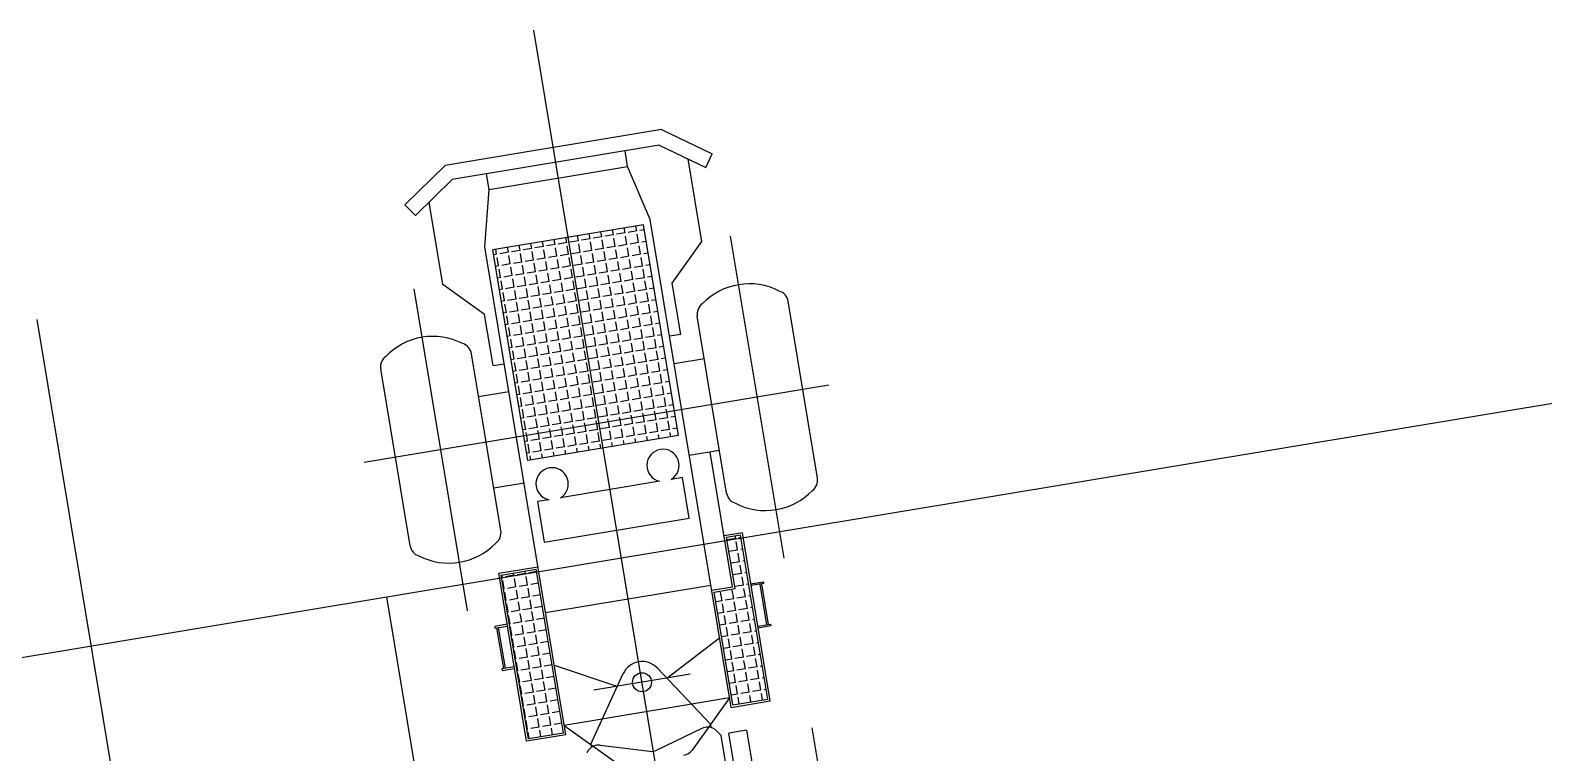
# Model space of a CAD drawing. Header units: millimetres. Extents: x -16232 to 52632, y -3739 to 20678.
# Drawn here: x 20314.3 to 20582.8, y 12157.4 to 12285.5 of the extents above; entities that cross this region are included whole.
import ezdxf

# ---------------------------------------------------------------- set-up
doc = ezdxf.new("R2010")
doc.units = ezdxf.units.MM
doc.header["$LTSCALE"] = 300
doc.header["$MEASUREMENT"] = 0
doc.layers.add('CINZA-8', color=8, linetype='Continuous')
pattern_1 = [(99.4254, (20411.419, 12094.9852), (-2.07096, -0.34379), [1.526765, -0.572537]), (189.4254, (20411.419, 12094.9852), (0.34379, -2.07096), [1.526765, -0.572537])]

msp = doc.modelspace()

# ---------------------------------------------------------------- hatches: boundary and pattern name
at = {"layer": 'CINZA-8'}
h = msp.add_hatch(dxfattribs=at)
h.set_pattern_fill('ANGLE', color=256, scale=7.633826, angle=99.42538, style=0)
h.set_pattern_definition(pattern_1)
h.paths.add_polyline_path([(20440.312, 12195.964), (20437.816, 12195.549), (20439.317, 12186.506), (20435.604, 12185.89), (20438.925, 12165.884), (20445.134, 12166.915)])
h = msp.add_hatch(dxfattribs=at)
h.set_pattern_fill('ANGLE', color=256, scale=7.633826, angle=99.42538, style=0)
h.set_pattern_definition(pattern_1)
h.paths.add_polyline_path([(20404.04, 12189.942), (20397.831, 12188.912), (20402.653, 12159.863), (20408.862, 12160.894)])

# ---------------------------------------------------------------- linework, layer by layer
for p, q in [((20465.85, 11910.645), (20403.617, 12285.537)), ((20426.267, 12267.945), (20387.865, 12261.57)), ((20426.267, 12267.945), (20435.287, 12263.628)), ((20425.871, 12265.172), (20389.136, 12259.074)), ((20420.265, 12261.384), (20419.804, 12264.165)), ((20425.871, 12265.172), (20434.134, 12261.218)), ((20433.456, 12248.05), (20431.022, 12262.707)), ((20434.134, 12261.218), (20435.287, 12263.628)), ((20387.865, 12261.57), (20380.723, 12254.57)), ((20395.665, 12257.3), (20395.203, 12260.081)), ((20395.665, 12257.3), (20420.265, 12261.384)), ((20424.245, 12251.984), (20420.265, 12261.384)), ((20389.136, 12259.074), (20382.594, 12252.662)), ((20394.936, 12247.118), (20395.665, 12257.3)), ((20382.594, 12252.662), (20380.723, 12254.57)), ((20387.49, 12240.419), (20385.057, 12255.077)), ((20438.611, 12165.445), (20424.245, 12251.984)), ((20423.062, 12251.044), (20396.359, 12246.611)), ((20413.589, 12248.564), (20413.442, 12249.447)), ((20415.66, 12248.907), (20415.513, 12249.791)), ((20417.731, 12249.251), (20416.225, 12249.001)), ((20417.731, 12249.251), (20417.584, 12250.134)), ((20419.802, 12249.595), (20418.296, 12249.345)), ((20419.802, 12249.595), (20419.655, 12250.478)), ((20421.873, 12249.939), (20420.367, 12249.689)), ((20421.873, 12249.939), (20421.726, 12250.822)), ((20422.216, 12247.868), (20421.966, 12249.374)), ((20423.209, 12250.161), (20422.437, 12250.033)), ((20429.271, 12213.638), (20423.062, 12251.044)), ((20409.301, 12160.58), (20394.936, 12247.118)), ((20402.569, 12209.205), (20396.359, 12246.611)), ((20397.021, 12245.813), (20396.875, 12246.696)), ((20399.092, 12246.157), (20398.945, 12247.04)), ((20401.163, 12246.501), (20399.657, 12246.251)), ((20401.163, 12246.501), (20401.016, 12247.384)), ((20403.234, 12246.845), (20401.728, 12246.595)), ((20403.234, 12246.845), (20403.087, 12247.728)), ((20405.305, 12247.189), (20403.799, 12246.938)), ((20405.305, 12247.189), (20405.158, 12248.072)), ((20405.649, 12245.118), (20405.399, 12246.624)), ((20407.376, 12247.532), (20405.87, 12247.282)), ((20407.376, 12247.532), (20407.229, 12248.415)), ((20407.72, 12245.461), (20407.47, 12246.968)), ((20409.447, 12247.876), (20407.941, 12247.626)), ((20409.447, 12247.876), (20409.3, 12248.759)), ((20409.791, 12245.805), (20409.541, 12247.311)), ((20411.518, 12248.22), (20410.012, 12247.97)), ((20411.518, 12248.22), (20411.371, 12249.103)), ((20411.862, 12246.149), (20411.612, 12247.655)), ((20413.589, 12248.564), (20412.083, 12248.314)), ((20413.933, 12246.493), (20412.426, 12246.243)), ((20413.933, 12246.493), (20413.683, 12247.999)), ((20415.66, 12248.907), (20414.154, 12248.657)), ((20416.004, 12246.837), (20414.497, 12246.586)), ((20416.004, 12246.837), (20415.754, 12248.343)), ((20418.075, 12247.18), (20416.568, 12246.93)), ((20418.075, 12247.18), (20417.825, 12248.686)), ((20418.418, 12245.109), (20418.168, 12246.615)), ((20420.145, 12247.524), (20418.639, 12247.274)), ((20420.145, 12247.524), (20419.895, 12249.03)), ((20420.489, 12245.453), (20420.239, 12246.959)), ((20422.216, 12247.868), (20420.71, 12247.618)), ((20422.56, 12245.797), (20422.31, 12247.303)), ((20423.552, 12248.09), (20422.781, 12247.962)), ((20428.173, 12240.656), (20433.456, 12248.05)), ((20448.024, 12191.903), (20438.542, 12249.02)), ((20397.021, 12245.813), (20396.506, 12245.728)), ((20397.365, 12243.742), (20397.115, 12245.249)), ((20399.092, 12246.157), (20397.586, 12245.907)), ((20399.436, 12244.086), (20397.93, 12243.836)), ((20399.436, 12244.086), (20399.186, 12245.592)), ((20401.507, 12244.43), (20400.001, 12244.18)), ((20401.507, 12244.43), (20401.257, 12245.936)), ((20401.851, 12242.359), (20401.601, 12243.865)), ((20403.578, 12244.774), (20402.072, 12244.524)), ((20403.578, 12244.774), (20403.328, 12246.28)), ((20403.922, 12242.703), (20403.672, 12244.209)), ((20405.649, 12245.118), (20404.143, 12244.868)), ((20405.993, 12243.047), (20405.743, 12244.553)), ((20407.72, 12245.461), (20406.214, 12245.211)), ((20408.064, 12243.39), (20407.813, 12244.897)), ((20409.791, 12245.805), (20408.285, 12245.555)), ((20410.134, 12243.734), (20409.884, 12245.24)), ((20411.862, 12246.149), (20410.355, 12245.899)), ((20412.205, 12244.078), (20410.699, 12243.828)), ((20412.205, 12244.078), (20411.955, 12245.584)), ((20414.276, 12244.422), (20412.77, 12244.172)), ((20414.276, 12244.422), (20414.026, 12245.928)), ((20414.62, 12242.351), (20414.37, 12243.857)), ((20416.347, 12244.766), (20414.841, 12244.516)), ((20416.347, 12244.766), (20416.097, 12246.272)), ((20416.691, 12242.695), (20416.441, 12244.201)), ((20418.418, 12245.109), (20416.912, 12244.859)), ((20418.762, 12243.038), (20418.512, 12244.545)), ((20420.489, 12245.453), (20418.983, 12245.203)), ((20420.833, 12243.382), (20420.583, 12244.888)), ((20422.56, 12245.797), (20421.054, 12245.547)), ((20422.904, 12243.726), (20422.654, 12245.232)), ((20423.896, 12246.019), (20423.125, 12245.891)), ((20424.24, 12243.948), (20423.469, 12243.82)), ((20397.365, 12243.742), (20396.85, 12243.657)), ((20397.709, 12241.671), (20397.193, 12241.586)), ((20397.709, 12241.671), (20397.459, 12243.178)), ((20399.78, 12242.015), (20398.274, 12241.765)), ((20399.78, 12242.015), (20399.53, 12243.521)), ((20400.123, 12239.944), (20399.873, 12241.45)), ((20401.851, 12242.359), (20400.344, 12242.109)), ((20402.194, 12240.288), (20401.944, 12241.794)), ((20403.922, 12242.703), (20402.415, 12242.453)), ((20404.265, 12240.632), (20404.015, 12242.138)), ((20405.993, 12243.047), (20404.486, 12242.797)), ((20406.336, 12240.976), (20406.086, 12242.482)), ((20408.064, 12243.39), (20406.557, 12243.14)), ((20408.407, 12241.319), (20406.901, 12241.069)), ((20408.407, 12241.319), (20408.157, 12242.826)), ((20410.134, 12243.734), (20408.628, 12243.484)), ((20410.478, 12241.663), (20408.972, 12241.413)), ((20410.478, 12241.663), (20410.228, 12243.169)), ((20412.549, 12242.007), (20411.043, 12241.757)), ((20412.549, 12242.007), (20412.299, 12243.513)), ((20412.893, 12239.936), (20412.643, 12241.442)), ((20414.62, 12242.351), (20413.114, 12242.101)), ((20414.964, 12240.28), (20414.714, 12241.786)), ((20416.691, 12242.695), (20415.185, 12242.445)), ((20417.035, 12240.624), (20416.785, 12242.13)), ((20418.762, 12243.038), (20417.256, 12242.788)), ((20419.106, 12240.967), (20418.856, 12242.474)), ((20420.833, 12243.382), (20419.327, 12243.132)), ((20421.177, 12241.311), (20419.671, 12241.061)), ((20421.177, 12241.311), (20420.927, 12242.817)), ((20422.904, 12243.726), (20421.398, 12243.476)), ((20423.248, 12241.655), (20421.742, 12241.405)), ((20423.248, 12241.655), (20422.998, 12243.161)), ((20424.584, 12241.877), (20423.813, 12241.749)), ((20391.845, 12182.576), (20382.363, 12239.694)), ((20394.879, 12235.129), (20387.49, 12240.419)), ((20398.052, 12239.6), (20397.537, 12239.515)), ((20398.052, 12239.6), (20397.802, 12241.107)), ((20398.396, 12237.53), (20398.146, 12239.036)), ((20400.123, 12239.944), (20398.617, 12239.694)), ((20400.467, 12237.873), (20400.217, 12239.379)), ((20402.194, 12240.288), (20400.688, 12240.038)), ((20402.538, 12238.217), (20402.288, 12239.723)), ((20404.265, 12240.632), (20402.759, 12240.382)), ((20404.609, 12238.561), (20403.103, 12238.311)), ((20404.609, 12238.561), (20404.359, 12240.067)), ((20406.336, 12240.976), (20404.83, 12240.726)), ((20406.68, 12238.905), (20405.174, 12238.655)), ((20406.68, 12238.905), (20406.43, 12240.411)), ((20408.751, 12239.248), (20407.245, 12238.998)), ((20408.751, 12239.248), (20408.501, 12240.755)), ((20409.095, 12237.178), (20408.845, 12238.684)), ((20410.822, 12239.592), (20409.316, 12239.342)), ((20410.822, 12239.592), (20410.572, 12241.098)), ((20411.166, 12237.521), (20410.916, 12239.027)), ((20412.893, 12239.936), (20411.387, 12239.686)), ((20413.237, 12237.865), (20412.987, 12239.371)), ((20414.964, 12240.28), (20413.458, 12240.03)), ((20415.308, 12238.209), (20415.058, 12239.715)), ((20417.035, 12240.624), (20415.529, 12240.374)), ((20417.379, 12238.553), (20415.873, 12238.303)), ((20417.379, 12238.553), (20417.129, 12240.059)), ((20419.106, 12240.967), (20417.6, 12240.717)), ((20419.45, 12238.896), (20417.944, 12238.646)), ((20419.45, 12238.896), (20419.2, 12240.403)), ((20421.521, 12239.24), (20420.014, 12238.99)), ((20421.521, 12239.24), (20421.271, 12240.746)), ((20421.864, 12237.169), (20421.614, 12238.675)), ((20423.592, 12239.584), (20422.085, 12239.334)), ((20423.592, 12239.584), (20423.342, 12241.09)), ((20423.935, 12237.513), (20423.685, 12239.019)), ((20424.927, 12239.806), (20424.156, 12239.678)), ((20429.678, 12231.59), (20428.173, 12240.656)), ((20398.396, 12237.53), (20397.881, 12237.444)), ((20398.74, 12235.459), (20398.49, 12236.965)), ((20400.467, 12237.873), (20398.961, 12237.623)), ((20400.811, 12235.802), (20399.305, 12235.552)), ((20400.811, 12235.802), (20400.561, 12237.309)), ((20402.538, 12238.217), (20401.032, 12237.967)), ((20402.882, 12236.146), (20401.376, 12235.896)), ((20402.882, 12236.146), (20402.632, 12237.652)), ((20404.953, 12236.49), (20403.447, 12236.24)), ((20404.953, 12236.49), (20404.703, 12237.996)), ((20405.297, 12234.419), (20405.047, 12235.925)), ((20407.024, 12236.834), (20405.518, 12236.584)), ((20407.024, 12236.834), (20406.774, 12238.34)), ((20407.368, 12234.763), (20407.118, 12236.269)), ((20409.095, 12237.178), (20407.589, 12236.927)), ((20409.439, 12235.107), (20409.189, 12236.613)), ((20411.166, 12237.521), (20409.66, 12237.271)), ((20411.51, 12235.45), (20411.26, 12236.956)), ((20413.237, 12237.865), (20411.731, 12237.615)), ((20413.581, 12235.794), (20412.074, 12235.544)), ((20413.581, 12235.794), (20413.331, 12237.3)), ((20415.308, 12238.209), (20413.802, 12237.959)), ((20415.652, 12236.138), (20414.145, 12235.888)), ((20415.652, 12236.138), (20415.402, 12237.644)), ((20417.723, 12236.482), (20416.216, 12236.232)), ((20417.723, 12236.482), (20417.472, 12237.988)), ((20418.066, 12234.411), (20417.816, 12235.917)), ((20419.793, 12236.825), (20418.287, 12236.575)), ((20419.793, 12236.825), (20419.543, 12238.332)), ((20420.137, 12234.755), (20419.887, 12236.261)), ((20421.864, 12237.169), (20420.358, 12236.919)), ((20422.208, 12235.098), (20421.958, 12236.604)), ((20423.935, 12237.513), (20422.429, 12237.263)), ((20424.279, 12235.442), (20424.029, 12236.948)), ((20425.271, 12237.735), (20424.5, 12237.607)), ((20453.944, 12206.118), (20448.738, 12237.481)), ((20390.75, 11780.823), (20315.486, 12234.211)), ((20396.384, 12226.063), (20394.879, 12235.129)), ((20398.74, 12235.459), (20398.225, 12235.373)), ((20399.084, 12233.388), (20398.569, 12233.302)), ((20399.084, 12233.388), (20398.834, 12234.894)), ((20401.155, 12233.731), (20399.649, 12233.481)), ((20401.155, 12233.731), (20400.905, 12235.238)), ((20401.499, 12231.66), (20401.249, 12233.167)), ((20403.226, 12234.075), (20401.72, 12233.825)), ((20403.226, 12234.075), (20402.976, 12235.581)), ((20403.57, 12232.004), (20403.32, 12233.51)), ((20405.297, 12234.419), (20403.791, 12234.169)), ((20405.641, 12232.348), (20405.391, 12233.854)), ((20407.368, 12234.763), (20405.862, 12234.513)), ((20407.711, 12232.692), (20407.461, 12234.198)), ((20409.439, 12235.107), (20407.933, 12234.857)), ((20409.782, 12233.036), (20409.532, 12234.542)), ((20411.51, 12235.45), (20410.003, 12235.2)), ((20411.853, 12233.379), (20410.347, 12233.129)), ((20411.853, 12233.379), (20411.603, 12234.886)), ((20413.924, 12233.723), (20412.418, 12233.473)), ((20413.924, 12233.723), (20413.674, 12235.229)), ((20414.268, 12231.652), (20414.018, 12233.158)), ((20415.995, 12234.067), (20414.489, 12233.817)), ((20415.995, 12234.067), (20415.745, 12235.573)), ((20416.339, 12231.996), (20416.089, 12233.502)), ((20418.066, 12234.411), (20416.56, 12234.161)), ((20418.41, 12232.34), (20418.16, 12233.846)), ((20420.137, 12234.755), (20418.631, 12234.504)), ((20420.481, 12232.684), (20420.231, 12234.19)), ((20422.208, 12235.098), (20420.702, 12234.848)), ((20422.552, 12233.027), (20422.302, 12234.534)), ((20424.279, 12235.442), (20422.773, 12235.192)), ((20424.623, 12233.371), (20423.117, 12233.121)), ((20424.623, 12233.371), (20424.373, 12234.877)), ((20425.615, 12235.664), (20424.844, 12235.536)), ((20425.959, 12233.593), (20425.188, 12233.465)), ((20437.829, 12203.442), (20432.622, 12234.805)), ((20399.428, 12231.317), (20398.912, 12231.231)), ((20399.428, 12231.317), (20399.178, 12232.823)), ((20399.771, 12229.246), (20399.521, 12230.752)), ((20401.499, 12231.66), (20399.992, 12231.41)), ((20401.842, 12229.589), (20401.592, 12231.096)), ((20403.57, 12232.004), (20402.063, 12231.754)), ((20403.913, 12229.933), (20403.663, 12231.439)), ((20405.641, 12232.348), (20404.134, 12232.098)), ((20405.984, 12230.277), (20405.734, 12231.783)), ((20407.711, 12232.692), (20406.205, 12232.442)), ((20408.055, 12230.621), (20406.549, 12230.371)), ((20408.055, 12230.621), (20407.805, 12232.127)), ((20409.782, 12233.036), (20408.276, 12232.786)), ((20410.126, 12230.965), (20408.62, 12230.715)), ((20410.126, 12230.965), (20409.876, 12232.471)), ((20410.47, 12228.894), (20410.22, 12230.4)), ((20412.197, 12231.308), (20410.691, 12231.058)), ((20412.197, 12231.308), (20411.947, 12232.815)), ((20412.541, 12229.237), (20412.291, 12230.744)), ((20414.268, 12231.652), (20412.762, 12231.402)), ((20414.612, 12229.581), (20414.362, 12231.087)), ((20416.339, 12231.996), (20414.833, 12231.746)), ((20416.683, 12229.925), (20416.433, 12231.431)), ((20418.41, 12232.34), (20416.904, 12232.09)), ((20418.754, 12230.269), (20418.504, 12231.775)), ((20420.481, 12232.684), (20418.975, 12232.434)), ((20420.825, 12230.613), (20419.319, 12230.363)), ((20420.825, 12230.613), (20420.575, 12232.119)), ((20422.552, 12233.027), (20421.046, 12232.777)), ((20422.896, 12230.956), (20421.39, 12230.706)), ((20422.896, 12230.956), (20422.646, 12232.463)), ((20423.24, 12228.885), (20422.99, 12230.392)), ((20424.967, 12231.3), (20423.461, 12231.05)), ((20424.967, 12231.3), (20424.717, 12232.806)), ((20425.311, 12229.229), (20425.061, 12230.735)), ((20426.303, 12231.522), (20425.532, 12231.394)), ((20429.678, 12231.59), (20427.686, 12231.259)), ((20397.765, 12196.792), (20392.558, 12228.155)), ((20399.771, 12229.246), (20399.256, 12229.16)), ((20400.115, 12227.175), (20399.865, 12228.681)), ((20401.842, 12229.589), (20400.336, 12229.339)), ((20402.186, 12227.519), (20401.936, 12229.025)), ((20403.913, 12229.933), (20402.407, 12229.683)), ((20404.257, 12227.862), (20402.751, 12227.612)), ((20404.257, 12227.862), (20404.007, 12229.368)), ((20405.984, 12230.277), (20404.478, 12230.027)), ((20406.328, 12228.206), (20404.822, 12227.956)), ((20406.328, 12228.206), (20406.078, 12229.712)), ((20408.399, 12228.55), (20406.893, 12228.3)), ((20408.399, 12228.55), (20408.149, 12230.056)), ((20408.743, 12226.479), (20408.493, 12227.985)), ((20410.47, 12228.894), (20408.964, 12228.644)), ((20410.814, 12226.823), (20410.564, 12228.329)), ((20412.541, 12229.237), (20411.035, 12228.987)), ((20412.885, 12227.166), (20412.635, 12228.673)), ((20414.612, 12229.581), (20413.106, 12229.331)), ((20414.956, 12227.51), (20414.706, 12229.016)), ((20416.683, 12229.925), (20415.177, 12229.675)), ((20417.027, 12227.854), (20415.521, 12227.604)), ((20417.027, 12227.854), (20416.777, 12229.36)), ((20418.754, 12230.269), (20417.248, 12230.019)), ((20419.098, 12228.198), (20417.592, 12227.948)), ((20419.098, 12228.198), (20418.848, 12229.704)), ((20421.169, 12228.542), (20419.662, 12228.292)), ((20421.169, 12228.542), (20420.919, 12230.048)), ((20421.512, 12226.471), (20421.262, 12227.977)), ((20423.24, 12228.885), (20421.733, 12228.635)), ((20423.583, 12226.814), (20423.333, 12228.321)), ((20425.311, 12229.229), (20423.804, 12228.979)), ((20425.654, 12227.158), (20425.404, 12228.664)), ((20426.646, 12229.451), (20425.875, 12229.323)), ((20187.052, 12153.434), (20624.518, 12226.055)), ((20381.649, 12194.116), (20376.443, 12225.479)), ((20396.384, 12226.063), (20398.376, 12226.394)), ((20400.115, 12227.175), (20399.6, 12227.089)), ((20400.459, 12225.104), (20399.944, 12225.018)), ((20400.459, 12225.104), (20400.209, 12226.61)), ((20402.186, 12227.519), (20400.68, 12227.268)), ((20402.53, 12225.448), (20401.024, 12225.198)), ((20402.53, 12225.448), (20402.28, 12226.954)), ((20404.601, 12225.791), (20403.095, 12225.541)), ((20404.601, 12225.791), (20404.351, 12227.297)), ((20404.945, 12223.72), (20404.695, 12225.227)), ((20406.672, 12226.135), (20405.166, 12225.885)), ((20406.672, 12226.135), (20406.422, 12227.641)), ((20407.016, 12224.064), (20406.766, 12225.57)), ((20408.743, 12226.479), (20407.237, 12226.229)), ((20409.087, 12224.408), (20408.837, 12225.914)), ((20410.814, 12226.823), (20409.308, 12226.573)), ((20411.158, 12224.752), (20410.908, 12226.258)), ((20412.885, 12227.166), (20411.379, 12226.916)), ((20413.229, 12225.096), (20411.722, 12224.846)), ((20413.229, 12225.096), (20412.979, 12226.602)), ((20414.956, 12227.51), (20413.45, 12227.26)), ((20415.3, 12225.439), (20413.793, 12225.189)), ((20415.3, 12225.439), (20415.05, 12226.945)), ((20417.37, 12225.783), (20415.864, 12225.533)), ((20417.37, 12225.783), (20417.12, 12227.289)), ((20417.714, 12223.712), (20417.464, 12225.218)), ((20419.441, 12226.127), (20417.935, 12225.877)), ((20419.441, 12226.127), (20419.191, 12227.633)), ((20419.785, 12224.056), (20419.535, 12225.562)), ((20421.512, 12226.471), (20420.006, 12226.221)), ((20421.856, 12224.4), (20421.606, 12225.906)), ((20423.583, 12226.814), (20422.077, 12226.564)), ((20423.927, 12224.744), (20423.677, 12226.25)), ((20425.654, 12227.158), (20424.148, 12226.908)), ((20425.998, 12225.087), (20424.492, 12224.837)), ((20425.998, 12225.087), (20425.748, 12226.593)), ((20426.99, 12227.38), (20426.219, 12227.252)), ((20427.334, 12225.309), (20426.563, 12225.181)), ((20433.878, 12227.239), (20428.501, 12226.346)), ((20455.952, 12222.564), (20373.536, 12208.883)), ((20400.803, 12223.033), (20400.288, 12222.947)), ((20400.803, 12223.033), (20400.553, 12224.539)), ((20401.147, 12220.962), (20400.897, 12222.468)), ((20402.874, 12223.377), (20401.368, 12223.127)), ((20402.874, 12223.377), (20402.624, 12224.883)), ((20403.218, 12221.306), (20402.968, 12222.812)), ((20404.945, 12223.72), (20403.439, 12223.47)), ((20405.289, 12221.649), (20405.038, 12223.156)), ((20407.016, 12224.064), (20405.51, 12223.814)), ((20407.359, 12221.993), (20407.109, 12223.499)), ((20409.087, 12224.408), (20407.58, 12224.158)), ((20409.43, 12222.337), (20407.924, 12222.087)), ((20409.43, 12222.337), (20409.18, 12223.843)), ((20411.158, 12224.752), (20409.651, 12224.502)), ((20411.501, 12222.681), (20409.995, 12222.431)), ((20411.501, 12222.681), (20411.251, 12224.187)), ((20413.572, 12223.025), (20412.066, 12222.775)), ((20413.572, 12223.025), (20413.322, 12224.531)), ((20413.916, 12220.954), (20413.666, 12222.46)), ((20415.643, 12223.368), (20414.137, 12223.118)), ((20415.643, 12223.368), (20415.393, 12224.875)), ((20415.987, 12221.297), (20415.737, 12222.804)), ((20417.714, 12223.712), (20416.208, 12223.462)), ((20418.058, 12221.641), (20417.808, 12223.147)), ((20419.785, 12224.056), (20418.279, 12223.806)), ((20420.129, 12221.985), (20419.879, 12223.491)), ((20421.856, 12224.4), (20420.35, 12224.15)), ((20422.2, 12222.329), (20420.694, 12222.079)), ((20422.2, 12222.329), (20421.95, 12223.835)), ((20423.927, 12224.744), (20422.421, 12224.493)), ((20424.271, 12222.673), (20422.765, 12222.423)), ((20424.271, 12222.673), (20424.021, 12224.179)), ((20426.342, 12223.016), (20424.836, 12222.766)), ((20426.342, 12223.016), (20426.092, 12224.522)), ((20426.686, 12220.945), (20426.436, 12222.452)), ((20427.678, 12223.238), (20426.907, 12223.11)), ((20393.815, 12220.588), (20399.192, 12221.481)), ((20401.147, 12220.962), (20400.631, 12220.876)), ((20401.49, 12218.891), (20401.24, 12220.397)), ((20403.218, 12221.306), (20401.711, 12221.056)), ((20403.561, 12219.235), (20403.311, 12220.741)), ((20405.289, 12221.649), (20403.782, 12221.399)), ((20405.632, 12219.578), (20405.382, 12221.085)), ((20407.359, 12221.993), (20405.853, 12221.743)), ((20407.703, 12219.922), (20406.197, 12219.672)), ((20407.703, 12219.922), (20407.453, 12221.428)), ((20409.774, 12220.266), (20408.268, 12220.016)), ((20409.774, 12220.266), (20409.524, 12221.772)), ((20410.118, 12218.195), (20409.868, 12219.701)), ((20411.845, 12220.61), (20410.339, 12220.36)), ((20411.845, 12220.61), (20411.595, 12222.116)), ((20412.189, 12218.539), (20411.939, 12220.045)), ((20413.916, 12220.954), (20412.41, 12220.704)), ((20414.26, 12218.883), (20414.01, 12220.389)), ((20415.987, 12221.297), (20414.481, 12221.047)), ((20416.331, 12219.226), (20416.081, 12220.733)), ((20418.058, 12221.641), (20416.552, 12221.391)), ((20418.402, 12219.57), (20418.152, 12221.076)), ((20420.129, 12221.985), (20418.623, 12221.735)), ((20420.473, 12219.914), (20418.967, 12219.664)), ((20420.473, 12219.914), (20420.223, 12221.42)), ((20422.544, 12220.258), (20421.038, 12220.008)), ((20422.544, 12220.258), (20422.294, 12221.764)), ((20422.888, 12218.187), (20422.638, 12219.693)), ((20424.615, 12220.602), (20423.109, 12220.352)), ((20424.615, 12220.602), (20424.365, 12222.108)), ((20424.959, 12218.531), (20424.708, 12220.037)), ((20426.686, 12220.945), (20425.18, 12220.695)), ((20427.029, 12218.874), (20426.779, 12220.381)), ((20428.022, 12221.167), (20427.251, 12221.039)), ((20401.49, 12218.891), (20400.975, 12218.805)), ((20401.834, 12216.82), (20401.584, 12218.326)), ((20403.561, 12219.235), (20402.055, 12218.985)), ((20403.905, 12217.164), (20402.399, 12216.914)), ((20403.905, 12217.164), (20403.655, 12218.67)), ((20405.632, 12219.578), (20404.126, 12219.328)), ((20405.976, 12217.507), (20404.47, 12217.257)), ((20405.976, 12217.507), (20405.726, 12219.014)), ((20408.047, 12217.851), (20406.541, 12217.601)), ((20408.047, 12217.851), (20407.797, 12219.357)), ((20408.391, 12215.78), (20408.141, 12217.286)), ((20410.118, 12218.195), (20408.612, 12217.945)), ((20410.462, 12216.124), (20410.212, 12217.63)), ((20412.189, 12218.539), (20410.683, 12218.289)), ((20412.533, 12216.468), (20412.283, 12217.974)), ((20414.26, 12218.883), (20412.754, 12218.633)), ((20414.604, 12216.812), (20414.354, 12218.318)), ((20416.331, 12219.226), (20414.825, 12218.976)), ((20416.675, 12217.155), (20415.169, 12216.905)), ((20416.675, 12217.155), (20416.425, 12218.662)), ((20418.402, 12219.57), (20416.896, 12219.32)), ((20418.746, 12217.499), (20417.239, 12217.249)), ((20418.746, 12217.499), (20418.496, 12219.005)), ((20420.817, 12217.843), (20419.31, 12217.593)), ((20420.817, 12217.843), (20420.567, 12219.349)), ((20420.996, 12216.762), (20420.91, 12217.278)), ((20422.888, 12218.187), (20421.381, 12217.937)), ((20423.067, 12217.105), (20422.981, 12217.622)), ((20423.231, 12216.116), (20423.067, 12217.105)), ((20424.959, 12218.531), (20423.452, 12218.281)), ((20425.138, 12217.449), (20425.052, 12217.966)), ((20425.302, 12216.46), (20425.138, 12217.449)), ((20427.029, 12218.874), (20425.523, 12218.624)), ((20427.209, 12217.793), (20427.123, 12218.31)), ((20427.373, 12216.803), (20427.209, 12217.793)), ((20428.365, 12219.096), (20427.594, 12218.968)), ((20428.709, 12217.025), (20427.938, 12216.897)), ((20401.834, 12216.82), (20401.319, 12216.734)), ((20402.178, 12214.749), (20401.663, 12214.663)), ((20402.178, 12214.749), (20401.928, 12216.255)), ((20404.249, 12215.093), (20402.743, 12214.843)), ((20404.249, 12215.093), (20403.999, 12216.599)), ((20404.428, 12214.011), (20404.343, 12214.528)), ((20406.32, 12215.437), (20404.814, 12215.187)), ((20406.32, 12215.437), (20406.07, 12216.943)), ((20406.499, 12214.355), (20406.414, 12214.872)), ((20406.664, 12213.366), (20406.499, 12214.355)), ((20408.391, 12215.78), (20406.885, 12215.53)), ((20408.57, 12214.699), (20408.485, 12215.216)), ((20408.735, 12213.709), (20408.57, 12214.699)), ((20410.462, 12216.124), (20408.956, 12215.874)), ((20410.641, 12215.043), (20410.556, 12215.559)), ((20410.806, 12214.053), (20410.641, 12215.043)), ((20412.533, 12216.468), (20411.027, 12216.218)), ((20412.877, 12214.397), (20411.37, 12214.147)), ((20412.712, 12215.387), (20412.627, 12215.903)), ((20412.877, 12214.397), (20412.712, 12215.387)), ((20414.604, 12216.812), (20413.098, 12216.562)), ((20414.948, 12214.741), (20413.441, 12214.491)), ((20414.783, 12215.73), (20414.697, 12216.247)), ((20414.948, 12214.741), (20414.783, 12215.73)), ((20417.018, 12215.085), (20415.512, 12214.834)), ((20416.854, 12216.074), (20416.768, 12216.591)), ((20417.018, 12215.085), (20416.854, 12216.074)), ((20417.362, 12213.014), (20417.112, 12214.52)), ((20419.089, 12215.428), (20417.583, 12215.178)), ((20418.925, 12216.418), (20418.839, 12216.934)), ((20419.089, 12215.428), (20418.925, 12216.418)), ((20419.433, 12213.357), (20419.183, 12214.863)), ((20421.16, 12215.772), (20419.654, 12215.522)), ((20421.16, 12215.772), (20420.996, 12216.762)), ((20421.504, 12213.701), (20421.254, 12215.207)), ((20423.231, 12216.116), (20421.725, 12215.866)), ((20423.575, 12214.045), (20423.325, 12215.551)), ((20425.302, 12216.46), (20423.796, 12216.21)), ((20425.646, 12214.389), (20424.14, 12214.139)), ((20425.646, 12214.389), (20425.396, 12215.895)), ((20427.373, 12216.803), (20425.867, 12216.553)), ((20427.717, 12214.732), (20426.211, 12214.482)), ((20427.717, 12214.732), (20427.467, 12216.239)), ((20429.053, 12214.954), (20428.282, 12214.826)), ((20402.522, 12212.678), (20402.006, 12212.592)), ((20402.357, 12213.668), (20402.272, 12214.184)), ((20402.522, 12212.678), (20402.357, 12213.668)), ((20429.271, 12213.638), (20402.569, 12209.205)), ((20402.866, 12210.607), (20402.616, 12212.113)), ((20404.593, 12213.022), (20403.087, 12212.772)), ((20404.593, 12213.022), (20404.428, 12214.011)), ((20404.936, 12210.951), (20404.686, 12212.457)), ((20406.664, 12213.366), (20405.158, 12213.116)), ((20407.007, 12211.295), (20406.757, 12212.801)), ((20408.735, 12213.709), (20407.228, 12213.459)), ((20409.078, 12211.638), (20407.572, 12211.388)), ((20409.078, 12211.638), (20408.828, 12213.145)), ((20410.806, 12214.053), (20409.299, 12213.803)), ((20411.149, 12211.982), (20409.643, 12211.732)), ((20411.149, 12211.982), (20410.899, 12213.488)), ((20413.22, 12212.326), (20411.714, 12212.076)), ((20413.22, 12212.326), (20412.97, 12213.832)), ((20413.439, 12211.01), (20413.314, 12211.761)), ((20415.291, 12212.67), (20413.785, 12212.42)), ((20415.291, 12212.67), (20415.041, 12214.176)), ((20415.51, 12211.354), (20415.385, 12212.105)), ((20417.362, 12213.014), (20415.856, 12212.764)), ((20417.581, 12211.697), (20417.456, 12212.449)), ((20419.433, 12213.357), (20417.927, 12213.107)), ((20419.652, 12212.041), (20419.527, 12212.793)), ((20421.504, 12213.701), (20419.998, 12213.451)), ((20421.723, 12212.385), (20421.598, 12213.136)), ((20423.575, 12214.045), (20422.069, 12213.795)), ((20423.794, 12212.729), (20423.669, 12213.48)), ((20425.865, 12213.073), (20425.74, 12213.824)), ((20427.936, 12213.416), (20427.811, 12214.168)), ((20402.866, 12210.607), (20402.35, 12210.521)), ((20403.084, 12209.291), (20402.959, 12210.042)), ((20404.936, 12210.951), (20403.43, 12210.701)), ((20405.155, 12209.635), (20405.03, 12210.386)), ((20407.007, 12211.295), (20405.501, 12211.045)), ((20407.226, 12209.978), (20407.101, 12210.73)), ((20409.297, 12210.322), (20409.172, 12211.074)), ((20411.368, 12210.666), (20411.243, 12211.417)), ((20436.573, 12211.009), (20431.195, 12210.116)), ((20438.878, 12186.82), (20434.908, 12210.732)), ((20430.007, 12206.216), (20428.013, 12205.885)), ((20431.205, 12198.994), (20430.007, 12206.216)), ((20396.509, 12204.358), (20401.886, 12205.25)), ((20425.948, 12205.542), (20408.33, 12202.617)), ((20406.265, 12202.274), (20404.271, 12201.943)), ((20404.271, 12201.943), (20405.47, 12194.722)), ((20405.47, 12194.722), (20431.205, 12198.994)), ((20440.626, 12196.403), (20437.377, 12195.863)), ((20440.312, 12195.964), (20437.816, 12195.549)), ((20439.317, 12186.506), (20437.816, 12195.549)), ((20445.134, 12166.915), (20440.312, 12195.964)), ((20445.573, 12166.601), (20440.626, 12196.403)), ((20397.392, 12189.226), (20404.354, 12190.382)), ((20402.339, 12159.424), (20397.392, 12189.226)), ((20397.831, 12188.912), (20404.04, 12189.942)), ((20402.653, 12159.863), (20397.831, 12188.912)), ((20408.862, 12160.894), (20404.04, 12189.942)), ((20442.127, 12187.359), (20444.347, 12187.728)), ((20444.399, 12187.414), (20442.179, 12187.046)), ((20444.347, 12187.728), (20444.399, 12187.414)), ((20377.493, 12185.048), (20405.735, 12014.922)), ((20405.704, 12182.251), (20435.013, 12187.116)), ((20435.165, 12186.204), (20438.878, 12186.82)), ((20435.604, 12185.89), (20439.317, 12186.506)), ((20438.925, 12165.884), (20435.604, 12185.89)), ((20444.951, 12180.09), (20443.753, 12187.307)), ((20445.252, 12180.14), (20444.054, 12187.357)), ((20398.893, 12180.182), (20396.673, 12179.814)), ((20396.673, 12179.814), (20396.725, 12179.5)), ((20396.725, 12179.5), (20398.945, 12179.869)), ((20398.269, 12172.34), (20397.071, 12179.558)), ((20398.57, 12172.39), (20397.372, 12179.608)), ((20443.377, 12179.829), (20445.597, 12180.197)), ((20445.65, 12179.884), (20443.429, 12179.515)), ((20445.597, 12180.197), (20445.65, 12179.884)), ((20427.202, 12170.619), (20436.566, 12177.762)), ((20400.143, 12172.652), (20397.923, 12172.283)), ((20397.923, 12172.283), (20397.975, 12171.97)), ((20397.975, 12171.97), (20400.195, 12172.338)), ((20418.426, 12169.162), (20407.257, 12172.897)), ((20413.739, 12158.92), (20419.462, 12171.425)), ((20431.342, 12171.307), (20414.286, 12168.475)), ((20434.948, 12162.441), (20425.491, 12172.426)), ((20438.336, 12167.104), (20409.026, 12162.238)), ((20438.336, 12167.104), (20431.727, 12157.864)), ((20438.611, 12165.445), (20445.573, 12166.601)), ((20438.925, 12165.884), (20445.134, 12166.915)), ((20409.301, 12160.58), (20402.339, 12159.424)), ((20408.862, 12160.894), (20402.653, 12159.863)), ((20409.026, 12162.238), (20418.266, 12155.63)), ((20433.441, 12161.713), (20425.464, 12157.862)), ((20434.948, 12162.441), (20435.045, 12161.858)), ((20436.858, 12160.424), (20436.099, 12161.225)), ((20441.375, 12161.395), (20438.191, 12160.867)), ((20450.488, 12086.787), (20438.191, 12160.867)), ((20441.375, 12161.395), (20453.838, 12086.317)), ((20462.504, 12104.678), (20453.022, 12161.796)), ((20413.739, 12158.92), (20413.835, 12158.338)), ((20415.4, 12158.718), (20424.193, 12157.651)), ((20440.463, 12138.704), (20436.858, 12160.424))]:
    msp.add_line(p, q, dxfattribs=at)
msp.add_circle((20422.814, 12169.891), 1.681, dxfattribs=at)
for centre, radius, start, end in [((20441.874, 12228.95), 11.618, 62.83362, 136.01716), ((20446.479, 12237.106), 2.29, 9.42539, 72.2072), ((20434.881, 12235.18), 2.29, 126.64351, 189.42539), ((20385.695, 12219.624), 11.618, 62.83362, 136.01716), ((20378.702, 12225.854), 2.29, 126.64351, 189.42539), ((20390.299, 12227.779), 2.29, 9.42539, 72.2072), ((20426.543, 12208.348), 2.869, 300.82877, 258.02202), ((20406.86, 12205.081), 2.869, 300.82877, 258.02202), ((20444.692, 12211.973), 11.618, 242.83362, 316.01716), ((20451.685, 12205.743), 2.29, 306.64351, 9.42539), ((20440.088, 12203.817), 2.29, 189.42539, 252.2072), ((20395.506, 12196.417), 2.29, 306.64351, 9.42539), ((20383.908, 12194.491), 2.29, 189.42539, 252.2072), ((20388.513, 12202.647), 11.618, 242.83362, 316.01716), ((20422.814, 12169.891), 3.687, 43.44277, 155.40799), ((20434.436, 12159.651), 2.29, 86.36472, 115.7698), ((20434.436, 12159.651), 2.29, 43.44277, 86.36472), ((20415.125, 12156.445), 2.29, 112.486, 155.40799), ((20415.125, 12156.445), 2.29, 83.08099, 112.486), ((20424.469, 12159.925), 2.29, 263.08099, 295.7698), ((20429.864, 12159.197), 2.29, 279.42538, 324.42534)]:
    msp.add_arc(centre, radius, start, end, dxfattribs=at)

doc.saveas('drawing.dxf')
